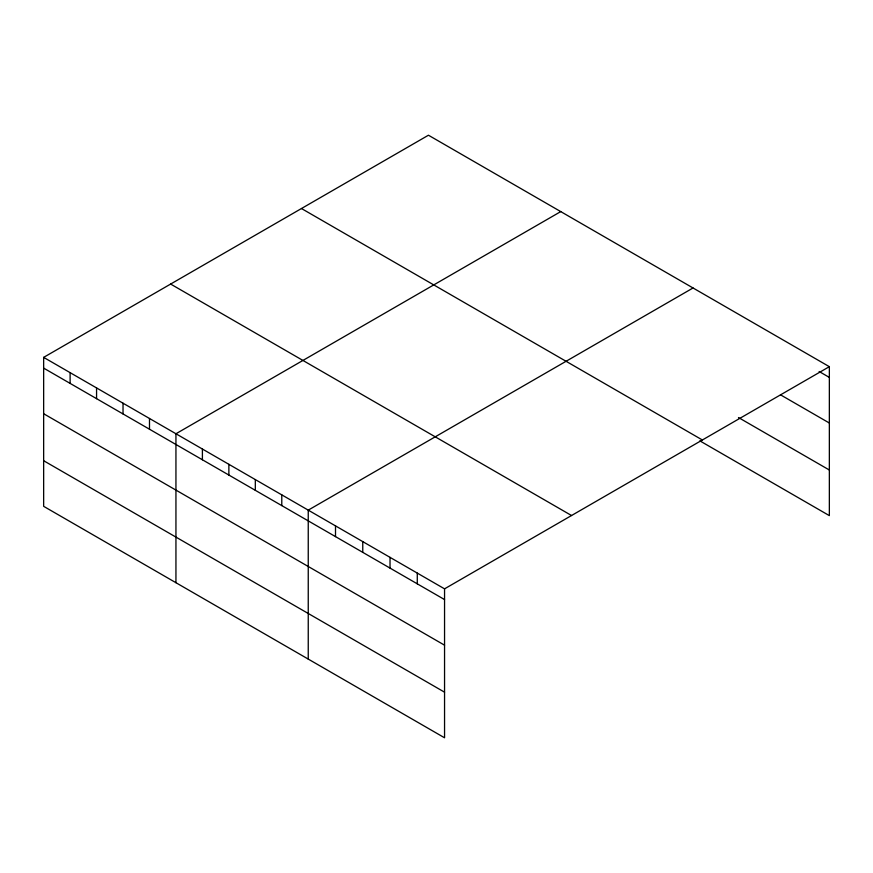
<?xml version="1.0" encoding="UTF-8"?>
<svg xmlns="http://www.w3.org/2000/svg" width="873" height="873" viewBox="0 0 873 873"><rect width="100%" height="100%" fill="white"/><g stroke="black" fill="none" stroke-linecap="round" stroke-linejoin="round"><path stroke-width="1.31" d="M43.65 357.373L444.553 588.839L444.553 737.783L43.65 506.329L43.65 357.373L428.447 135.217L829.35 366.671L829.35 515.627L699.862 440.865M560.75 211.593L175.942 433.761L175.942 582.706M693.042 287.981L308.245 510.138L308.245 659.093M444.553 588.839L829.35 366.671M819.125 371.505L829.35 377.409M780.506 394.825L829.35 423.023M738.482 417.545L829.35 470.012M301.469 208.527L702.361 439.981M170.639 284.063L571.531 515.517M43.65 368.111L444.553 599.576M43.65 413.726L444.553 645.18M43.65 460.715L444.553 692.18M417.283 573.092L417.283 583.83M390.024 557.356L390.024 568.094M362.764 541.62L362.764 552.358M335.505 525.873L335.505 536.611M281.783 494.86L281.783 505.598M255.32 479.583L255.32 490.32M228.868 464.316L228.868 475.054M202.405 449.038L202.405 459.776M149.49 418.483L149.49 429.221M123.028 403.206L123.028 413.944M96.565 387.928L96.565 398.666M70.113 372.651L70.113 383.389"/></g></svg>
